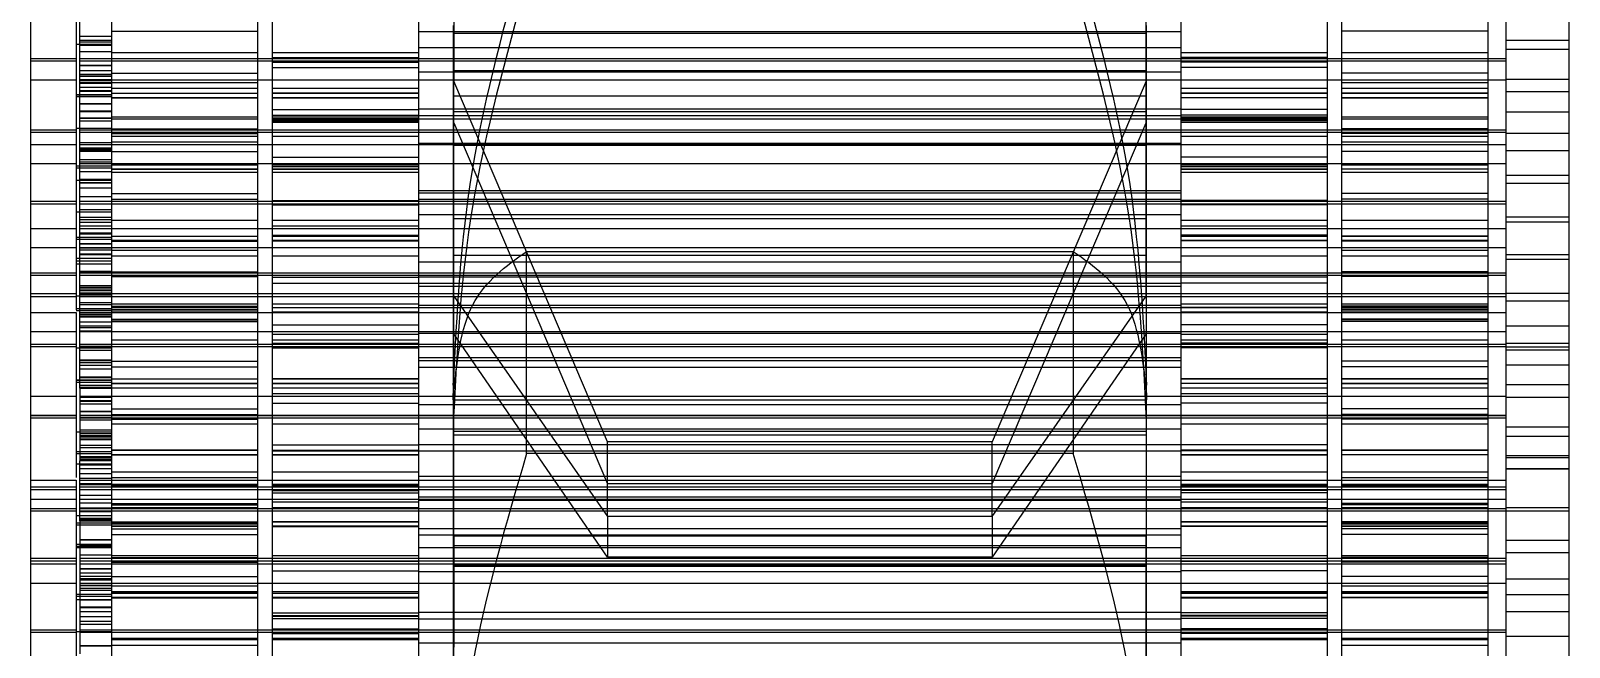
# Model space of a CAD drawing. Header units: metres. Extents: x 0 to 63075, y 0 to 44550.
# Drawn here: x 40583.26 to 40599.26, y 16367.17 to 16373.58 of the extents above; entities that cross this region are included whole.
import ezdxf

# ---------------------------------------------------------------- set-up
doc = ezdxf.new("R2010")
doc.units = ezdxf.units.M
doc.header["$LTSCALE"] = 75
doc.linetypes.add('HIDDEN2', pattern=[4.7625, 3.175, -1.5875])
doc.layers.add('SDM', color=7, linetype='Continuous')
doc.layers.add('ST1', color=7, linetype='HIDDEN2')

# ---------------------------------------------------------------- blocks, each defined once
blk = doc.blocks.new('A$C3224c420')
at = {"layer": 'ST1'}
for p, q in [((310.489, 1429.724), (310.489, 1437.55)), ((295.843, 1430.542), (295.843, 1434.456)), ((297.363, 1430.542), (297.363, 1434.456)), ((297.515, 1426.601), (297.515, 1434.466)), ((299.035, 1426.601), (299.035, 1434.466)), ((308.485, 1426.601), (308.485, 1434.427)), ((308.637, 1430.542), (308.637, 1434.456)), ((310.157, 1430.542), (310.157, 1434.456)), ((306.965, 1426.601), (306.965, 1434.366)), ((310.526, 1434.366), (310.526, 1430.676)), ((295, 1430.122), (295, 1433.999)), ((295.658, 1433.999), (295.658, 1430.122)), ((299.4, 1432.919), (299.4, 1434.033)), ((306.6, 1434.033), (306.6, 1432.919)), ((311, 1430.676), (311, 1433.658)), ((299.395, 1429.391), (299.395, 1433.495)), ((306.605, 1433.495), (306.605, 1429.391)), ((295, 1433.34), (295.658, 1433.34)), ((295.843, 1433.436), (297.363, 1433.436)), ((299.035, 1433.43), (306.965, 1433.43)), ((306.605, 1433.417), (299.395, 1433.417)), ((310.157, 1433.436), (308.637, 1433.436)), ((310.489, 1433.385), (310.157, 1433.385)), ((310.489, 1433.344), (310.157, 1433.344)), ((310.489, 1433.327), (310.157, 1433.327)), ((310.157, 1433.298), (310.526, 1433.298)), ((310.157, 1433.289), (310.489, 1433.289)), ((295, 1433.247), (295.658, 1433.247)), ((295.658, 1433.151), (310.157, 1433.151)), ((310.157, 1433.13), (295.658, 1433.13)), ((310.157, 1433.128), (295.658, 1433.128)), ((295.843, 1433.214), (297.363, 1433.214)), ((295.843, 1433.151), (297.363, 1433.151)), ((297.363, 1433.13), (295.843, 1433.13)), ((297.363, 1433.128), (295.843, 1433.128)), ((297.515, 1433.214), (299.035, 1433.214)), ((297.515, 1433.163), (299.035, 1433.163)), ((297.515, 1433.155), (299.035, 1433.155)), ((297.515, 1433.151), (299.035, 1433.151)), ((299.035, 1433.13), (297.515, 1433.13)), ((299.035, 1433.128), (297.515, 1433.128)), ((299.035, 1433.263), (306.965, 1433.263)), ((299.035, 1433.151), (306.965, 1433.151)), ((306.965, 1433.13), (299.035, 1433.13)), ((306.965, 1433.128), (299.035, 1433.128)), ((306.965, 1433.214), (308.485, 1433.214)), ((308.485, 1433.163), (306.965, 1433.163)), ((306.965, 1433.155), (308.485, 1433.155)), ((306.965, 1433.151), (308.485, 1433.151)), ((308.485, 1433.13), (306.965, 1433.13)), ((308.485, 1433.128), (306.965, 1433.128)), ((308.637, 1433.214), (310.157, 1433.214)), ((308.637, 1433.151), (310.489, 1433.151)), ((310.489, 1433.13), (308.637, 1433.13)), ((310.489, 1433.128), (308.637, 1433.128)), ((310.489, 1433.225), (310.157, 1433.225)), ((310.526, 1433.151), (311, 1433.151)), ((311, 1433.13), (310.526, 1433.13)), ((311, 1433.128), (310.526, 1433.128)), ((295.843, 1433), (297.363, 1433)), ((297.515, 1433.116), (299.035, 1433.116)), ((297.515, 1433.059), (299.035, 1433.059)), ((306.965, 1433.016), (299.035, 1433.016)), ((299.395, 1433.027), (306.605, 1433.027)), ((308.485, 1433.116), (306.965, 1433.116)), ((308.485, 1433.059), (306.965, 1433.059)), ((310.157, 1433), (308.637, 1433)), ((310.489, 1433.085), (310.157, 1433.085)), ((310.489, 1433.079), (310.157, 1433.079)), ((310.489, 1433.03), (310.157, 1433.03)), ((310.489, 1432.99), (310.157, 1432.99)), ((310.489, 1432.974), (310.157, 1432.974)), ((310.157, 1432.966), (310.489, 1432.966)), ((295.658, 1432.939), (295, 1432.939)), ((295.658, 1432.812), (295, 1432.812)), ((295.658, 1432.929), (310.157, 1432.929)), ((295.843, 1432.929), (297.363, 1432.929)), ((297.363, 1432.904), (295.843, 1432.904)), ((297.363, 1432.845), (295.843, 1432.845)), ((297.515, 1432.929), (299.035, 1432.929)), ((299.035, 1432.845), (297.515, 1432.845)), ((299.035, 1432.929), (306.965, 1432.929)), ((299.4, 1432.919), (301, 1429.169)), ((299.4, 1430.682), (299.4, 1432.919)), ((305, 1429.169), (306.6, 1432.919)), ((306.6, 1430.682), (306.6, 1432.919)), ((306.965, 1432.929), (308.485, 1432.929)), ((308.485, 1432.845), (306.965, 1432.845)), ((308.637, 1432.929), (310.489, 1432.929)), ((310.157, 1432.904), (308.637, 1432.904)), ((310.157, 1432.845), (308.637, 1432.845)), ((310.489, 1432.935), (310.157, 1432.935)), ((310.489, 1432.929), (310.157, 1432.929)), ((310.489, 1432.908), (310.157, 1432.908)), ((310.157, 1432.894), (310.489, 1432.894)), ((310.489, 1432.854), (310.157, 1432.854)), ((310.489, 1432.822), (310.157, 1432.822)), ((310.489, 1432.814), (310.157, 1432.814)), ((310.526, 1432.929), (311, 1432.929)), ((295.843, 1432.792), (297.363, 1432.792)), ((295.843, 1432.788), (297.363, 1432.788)), ((297.363, 1432.748), (295.843, 1432.748)), ((295.843, 1432.741), (297.363, 1432.741)), ((299.035, 1432.796), (297.515, 1432.796)), ((297.515, 1432.788), (299.035, 1432.788)), ((299.035, 1432.748), (297.515, 1432.748)), ((297.515, 1432.744), (299.035, 1432.744)), ((299.395, 1432.762), (306.605, 1432.762)), ((308.485, 1432.796), (306.965, 1432.796)), ((306.965, 1432.788), (308.485, 1432.788)), ((308.485, 1432.748), (306.965, 1432.748)), ((308.485, 1432.744), (306.965, 1432.744)), ((310.157, 1432.792), (308.637, 1432.792)), ((308.637, 1432.788), (310.157, 1432.788)), ((310.157, 1432.748), (308.637, 1432.748)), ((308.637, 1432.741), (310.157, 1432.741)), ((310.157, 1432.777), (310.526, 1432.777)), ((310.526, 1432.761), (310.157, 1432.761)), ((310.526, 1432.759), (310.157, 1432.759)), ((310.157, 1432.683), (310.489, 1432.683)), ((310.489, 1432.682), (310.157, 1432.682)), ((295, 1432.597), (295.658, 1432.597)), ((297.363, 1432.548), (295.843, 1432.548)), ((297.363, 1432.526), (295.843, 1432.526)), ((297.515, 1432.623), (299.035, 1432.623)), ((297.515, 1432.564), (299.035, 1432.564)), ((299.035, 1432.548), (297.515, 1432.548)), ((297.515, 1432.529), (299.035, 1432.529)), ((299.035, 1432.526), (297.515, 1432.526)), ((297.515, 1432.509), (299.035, 1432.509)), ((297.515, 1432.507), (299.035, 1432.507)), ((297.515, 1432.487), (299.035, 1432.487)), ((306.965, 1432.629), (299.035, 1432.629)), ((299.035, 1432.558), (306.965, 1432.558)), ((299.035, 1432.521), (306.965, 1432.521)), ((306.6, 1432.602), (299.4, 1432.602)), ((301, 1428.73), (299.4, 1432.486)), ((306.6, 1432.486), (305, 1428.73)), ((308.485, 1432.623), (306.965, 1432.623)), ((308.485, 1432.564), (306.965, 1432.564)), ((308.485, 1432.548), (306.965, 1432.548)), ((308.485, 1432.529), (306.965, 1432.529)), ((308.485, 1432.526), (306.965, 1432.526)), ((306.965, 1432.509), (308.485, 1432.509)), ((308.485, 1432.507), (306.965, 1432.507)), ((306.965, 1432.487), (308.485, 1432.487)), ((310.157, 1432.548), (308.637, 1432.548)), ((310.157, 1432.526), (308.637, 1432.526)), ((310.489, 1432.608), (310.157, 1432.608)), ((310.489, 1432.602), (310.157, 1432.602)), ((310.489, 1432.536), (310.157, 1432.536)), ((310.489, 1432.533), (310.157, 1432.533)), ((310.489, 1432.504), (310.157, 1432.504)), ((295, 1432.375), (295.658, 1432.375)), ((295.658, 1432.408), (310.157, 1432.408)), ((310.157, 1432.386), (295.658, 1432.386)), ((295.843, 1432.421), (297.363, 1432.421)), ((295.843, 1432.408), (297.363, 1432.408)), ((297.363, 1432.386), (295.843, 1432.386)), ((295.843, 1432.373), (297.363, 1432.373)), ((295.843, 1432.342), (297.363, 1432.342)), ((297.515, 1432.408), (299.035, 1432.408)), ((299.035, 1432.386), (297.515, 1432.386)), ((297.515, 1432.342), (299.035, 1432.342)), ((299.035, 1432.408), (306.965, 1432.408)), ((306.965, 1432.386), (299.035, 1432.386)), ((306.965, 1432.408), (308.485, 1432.408)), ((308.485, 1432.386), (306.965, 1432.386)), ((306.965, 1432.342), (308.485, 1432.342)), ((310.157, 1432.421), (308.637, 1432.421)), ((308.637, 1432.408), (310.489, 1432.408)), ((310.489, 1432.386), (308.637, 1432.386)), ((310.157, 1432.373), (308.637, 1432.373)), ((308.637, 1432.342), (310.157, 1432.342)), ((310.157, 1432.426), (310.526, 1432.426)), ((310.526, 1432.408), (311, 1432.408)), ((311, 1432.386), (310.526, 1432.386)), ((295.658, 1432.197), (295, 1432.197)), ((310.157, 1432.258), (295.658, 1432.258)), ((295.843, 1432.283), (297.363, 1432.283)), ((297.363, 1432.258), (295.843, 1432.258)), ((295.843, 1432.187), (297.363, 1432.187)), ((299.035, 1432.258), (297.515, 1432.258)), ((306.965, 1432.273), (299.035, 1432.273)), ((306.965, 1432.258), (299.035, 1432.258)), ((306.6, 1432.254), (299.4, 1432.254)), ((308.485, 1432.258), (306.965, 1432.258)), ((308.637, 1432.283), (310.157, 1432.283)), ((310.489, 1432.258), (308.637, 1432.258)), ((310.157, 1432.187), (308.637, 1432.187)), ((310.489, 1432.279), (310.157, 1432.279)), ((310.489, 1432.261), (310.157, 1432.261)), ((310.489, 1432.258), (310.157, 1432.258)), ((310.489, 1432.226), (310.157, 1432.226)), ((310.489, 1432.221), (310.157, 1432.221)), ((310.489, 1432.213), (310.157, 1432.213)), ((310.489, 1432.203), (310.157, 1432.203)), ((310.489, 1432.192), (310.157, 1432.192)), ((310.157, 1432.186), (310.489, 1432.186)), ((311, 1432.258), (310.526, 1432.258)), ((295.658, 1432.057), (310.157, 1432.057)), ((295.843, 1432.057), (297.363, 1432.057)), ((297.363, 1432.053), (295.843, 1432.053)), ((295.843, 1432.046), (297.363, 1432.046)), ((297.363, 1432.006), (295.843, 1432.006)), ((295.843, 1432.002), (297.363, 1432.002)), ((297.515, 1432.128), (299.035, 1432.128)), ((297.515, 1432.057), (299.035, 1432.057)), ((297.515, 1432.05), (299.035, 1432.05)), ((297.515, 1432.046), (299.035, 1432.046)), ((299.035, 1432.032), (297.515, 1432.032)), ((299.035, 1432.006), (297.515, 1432.006)), ((299.035, 1432.057), (306.965, 1432.057)), ((308.485, 1432.128), (306.965, 1432.128)), ((306.965, 1432.057), (308.485, 1432.057)), ((308.485, 1432.05), (306.965, 1432.05)), ((306.965, 1432.046), (308.485, 1432.046)), ((308.485, 1432.032), (306.965, 1432.032)), ((308.485, 1432.006), (306.965, 1432.006)), ((308.637, 1432.057), (310.489, 1432.057)), ((310.157, 1432.053), (308.637, 1432.053)), ((308.637, 1432.046), (310.157, 1432.046)), ((310.157, 1432.006), (308.637, 1432.006)), ((310.157, 1432.002), (308.637, 1432.002)), ((310.489, 1432.102), (310.157, 1432.102)), ((310.489, 1432.102), (310.157, 1432.102)), ((310.489, 1432.079), (310.157, 1432.079)), ((310.157, 1432.035), (310.526, 1432.035)), ((310.526, 1432.017), (310.157, 1432.017)), ((310.526, 1432.057), (311, 1432.057)), ((295.658, 1431.94), (295, 1431.94)), ((295, 1431.855), (295.658, 1431.855)), ((297.363, 1431.973), (295.843, 1431.973)), ((297.515, 1431.998), (299.035, 1431.998)), ((299.035, 1431.973), (297.515, 1431.973)), ((306.965, 1431.998), (308.485, 1431.998)), ((308.485, 1431.973), (306.965, 1431.973)), ((310.157, 1431.973), (308.637, 1431.973)), ((310.489, 1431.98), (310.157, 1431.98)), ((310.489, 1431.9), (310.157, 1431.9)), ((310.526, 1431.889), (310.157, 1431.889)), ((310.157, 1431.86), (310.489, 1431.86)), ((310.489, 1431.859), (310.157, 1431.859)), ((295.843, 1431.751), (297.363, 1431.751)), ((295.843, 1431.692), (297.363, 1431.692)), ((299.035, 1431.778), (306.965, 1431.778)), ((306.965, 1431.757), (299.035, 1431.757)), ((299.035, 1431.686), (306.965, 1431.686)), ((310.157, 1431.751), (308.637, 1431.751)), ((310.157, 1431.692), (308.637, 1431.692)), ((310.157, 1431.804), (310.489, 1431.804)), ((310.489, 1431.72), (310.157, 1431.72)), ((295.658, 1431.666), (310.157, 1431.666)), ((310.157, 1431.643), (295.658, 1431.643)), ((295.843, 1431.666), (297.363, 1431.666)), ((297.363, 1431.643), (295.843, 1431.643)), ((297.515, 1431.678), (299.035, 1431.678)), ((297.515, 1431.666), (299.035, 1431.666)), ((299.035, 1431.643), (297.515, 1431.643)), ((297.515, 1431.631), (299.035, 1431.631)), ((299.035, 1431.666), (306.965, 1431.666)), ((306.965, 1431.643), (299.035, 1431.643)), ((306.965, 1431.531), (299.035, 1431.531)), ((308.485, 1431.678), (306.965, 1431.678)), ((306.965, 1431.666), (308.485, 1431.666)), ((308.485, 1431.643), (306.965, 1431.643)), ((308.485, 1431.631), (306.965, 1431.631)), ((308.637, 1431.666), (310.489, 1431.666)), ((310.489, 1431.643), (308.637, 1431.643)), ((310.489, 1431.583), (310.157, 1431.583)), ((310.157, 1431.554), (310.526, 1431.554)), ((310.526, 1431.666), (311, 1431.666)), ((311, 1431.643), (310.526, 1431.643)), ((295, 1431.503), (295.658, 1431.503)), ((295.658, 1431.454), (295, 1431.454)), ((310.157, 1431.386), (295.658, 1431.386)), ((295.843, 1431.47), (297.363, 1431.47)), ((297.363, 1431.386), (295.843, 1431.386)), ((297.515, 1431.47), (299.035, 1431.47)), ((297.515, 1431.41), (299.035, 1431.41)), ((299.035, 1431.386), (297.515, 1431.386)), ((306.965, 1431.386), (299.035, 1431.386)), ((299.4, 1431.485), (306.6, 1431.485)), ((306.965, 1431.47), (308.485, 1431.47)), ((306.965, 1431.41), (308.485, 1431.41)), ((308.485, 1431.386), (306.965, 1431.386)), ((308.637, 1431.47), (310.157, 1431.47)), ((310.489, 1431.386), (308.637, 1431.386)), ((310.489, 1431.505), (310.157, 1431.505)), ((310.489, 1431.481), (310.157, 1431.481)), ((310.489, 1431.45), (310.157, 1431.45)), ((310.157, 1431.409), (310.489, 1431.409)), ((311, 1431.386), (310.526, 1431.386)), ((295.843, 1431.307), (297.363, 1431.307)), ((295.843, 1431.303), (297.363, 1431.303)), ((297.363, 1431.263), (295.843, 1431.263)), ((295.843, 1431.256), (297.363, 1431.256)), ((295.843, 1431.255), (297.363, 1431.255)), ((297.515, 1431.315), (299.035, 1431.315)), ((299.035, 1431.311), (297.515, 1431.311)), ((297.515, 1431.303), (299.035, 1431.303)), ((299.035, 1431.263), (297.515, 1431.263)), ((297.515, 1431.259), (299.035, 1431.259)), ((308.485, 1431.315), (306.965, 1431.315)), ((308.485, 1431.311), (306.965, 1431.311)), ((306.965, 1431.303), (308.485, 1431.303)), ((308.485, 1431.263), (306.965, 1431.263)), ((308.485, 1431.259), (306.965, 1431.259)), ((310.157, 1431.307), (308.637, 1431.307)), ((308.637, 1431.303), (310.157, 1431.303)), ((310.157, 1431.263), (308.637, 1431.263)), ((308.637, 1431.256), (310.157, 1431.256)), ((310.157, 1431.255), (308.637, 1431.255)), ((310.489, 1431.341), (310.157, 1431.341)), ((310.489, 1431.335), (310.157, 1431.335)), ((310.489, 1431.329), (310.157, 1431.329)), ((310.157, 1431.292), (310.526, 1431.292)), ((310.526, 1431.274), (310.157, 1431.274)), ((310.489, 1431.23), (310.157, 1431.23)), ((310.157, 1431.222), (310.489, 1431.222)), ((295, 1431.112), (295.658, 1431.112)), ((295.658, 1431.068), (295, 1431.068)), ((295.658, 1431.185), (310.157, 1431.185)), ((295.843, 1431.185), (297.363, 1431.185)), ((297.363, 1431.16), (295.843, 1431.16)), ((297.363, 1431.101), (295.843, 1431.101)), ((297.515, 1431.185), (299.035, 1431.185)), ((299.035, 1431.101), (297.515, 1431.101)), ((299.035, 1431.185), (306.965, 1431.185)), ((299.4, 1431.105), (306.6, 1431.105)), ((300.157, 1431.148), (300.157, 1429.047)), ((305.843, 1431.148), (300.157, 1431.148)), ((305.843, 1429.047), (305.843, 1431.148)), ((306.965, 1431.185), (308.485, 1431.185)), ((308.485, 1431.101), (306.965, 1431.101)), ((308.637, 1431.185), (310.489, 1431.185)), ((310.157, 1431.16), (308.637, 1431.16)), ((310.157, 1431.101), (308.637, 1431.101)), ((310.489, 1431.185), (310.157, 1431.185)), ((310.489, 1431.164), (310.157, 1431.164)), ((310.489, 1431.123), (310.157, 1431.123)), ((310.489, 1431.117), (310.157, 1431.117)), ((310.157, 1431.075), (310.526, 1431.075)), ((310.489, 1431.048), (310.157, 1431.048)), ((310.157, 1431.045), (310.526, 1431.045)), ((310.526, 1431.185), (311, 1431.185)), ((295.658, 1430.923), (310.157, 1430.923)), ((310.157, 1430.901), (295.658, 1430.901)), ((295.843, 1430.936), (297.363, 1430.936)), ((295.843, 1430.923), (297.363, 1430.923)), ((297.363, 1430.901), (295.843, 1430.901)), ((295.843, 1430.888), (297.363, 1430.888)), ((297.515, 1430.923), (299.035, 1430.923)), ((299.035, 1430.901), (297.515, 1430.901)), ((299.035, 1431.036), (306.965, 1431.036)), ((299.035, 1430.923), (306.965, 1430.923)), ((306.965, 1430.901), (299.035, 1430.901)), ((306.965, 1430.885), (299.035, 1430.885)), ((306.965, 1430.923), (308.485, 1430.923)), ((308.485, 1430.901), (306.965, 1430.901)), ((310.157, 1430.936), (308.637, 1430.936)), ((308.637, 1430.923), (310.489, 1430.923)), ((310.489, 1430.901), (308.637, 1430.901)), ((310.157, 1430.888), (308.637, 1430.888)), ((310.526, 1431.017), (310.157, 1431.017)), ((310.157, 1430.939), (310.489, 1430.939)), ((310.489, 1430.938), (310.157, 1430.938)), ((310.526, 1430.923), (311, 1430.923)), ((311, 1430.901), (310.526, 1430.901)), ((297.515, 1430.879), (299.035, 1430.879)), ((297.515, 1430.819), (299.035, 1430.819)), ((299.035, 1430.814), (306.965, 1430.814)), ((306.965, 1430.788), (299.035, 1430.788)), ((308.485, 1430.879), (306.965, 1430.879)), ((308.485, 1430.819), (306.965, 1430.819)), ((310.489, 1430.792), (310.157, 1430.792)), ((310.489, 1430.776), (310.157, 1430.776)), ((310.489, 1430.76), (310.157, 1430.76)), ((310.489, 1430.741), (310.157, 1430.741)), ((295.658, 1430.712), (295, 1430.712)), ((295, 1430.631), (295.658, 1430.631)), ((295.658, 1430.706), (310.157, 1430.706)), ((295.658, 1430.676), (310.157, 1430.676)), ((295.843, 1430.706), (297.363, 1430.706)), ((295.843, 1430.676), (297.363, 1430.676)), ((295.843, 1430.598), (297.363, 1430.598)), ((295.843, 1430.577), (297.363, 1430.577)), ((297.363, 1430.568), (295.843, 1430.568)), ((295.843, 1430.561), (297.363, 1430.561)), ((297.515, 1430.706), (299.035, 1430.706)), ((297.515, 1430.676), (299.035, 1430.676)), ((297.515, 1430.598), (299.035, 1430.598)), ((297.515, 1430.565), (299.035, 1430.565)), ((297.515, 1430.561), (299.035, 1430.561)), ((299.035, 1430.706), (306.965, 1430.706)), ((299.035, 1430.676), (306.965, 1430.676)), ((306.965, 1430.588), (299.035, 1430.588)), ((306.965, 1430.566), (299.035, 1430.566)), ((301, 1428.392), (299.4, 1430.682)), ((299.4, 1430.682), (299.4, 1428.186)), ((306.6, 1430.682), (305, 1428.392)), ((306.6, 1428.186), (306.6, 1430.682)), ((306.965, 1430.706), (308.485, 1430.706)), ((306.965, 1430.676), (308.485, 1430.676)), ((306.965, 1430.598), (308.485, 1430.598)), ((308.485, 1430.565), (306.965, 1430.565)), ((306.965, 1430.561), (308.485, 1430.561)), ((308.637, 1430.706), (310.157, 1430.706)), ((308.637, 1430.676), (310.489, 1430.676)), ((308.637, 1430.598), (310.157, 1430.598)), ((310.157, 1430.577), (308.637, 1430.577)), ((310.157, 1430.568), (308.637, 1430.568)), ((308.637, 1430.561), (310.157, 1430.561)), ((310.489, 1430.718), (310.157, 1430.718)), ((310.489, 1430.707), (310.157, 1430.707)), ((310.489, 1430.707), (310.157, 1430.707)), ((310.157, 1430.701), (310.489, 1430.701)), ((310.157, 1430.681), (310.526, 1430.681)), ((310.489, 1430.617), (310.157, 1430.617)), ((310.489, 1430.594), (310.157, 1430.594)), ((310.526, 1430.706), (311, 1430.706)), ((310.526, 1430.676), (310.526, 1430.54)), ((310.526, 1430.676), (311, 1430.676)), ((311, 1430.514), (311, 1430.676)), ((310.157, 1430.514), (295.658, 1430.514)), ((295.843, 1430.542), (297.363, 1430.542)), ((295.843, 1426.601), (295.843, 1430.542)), ((295.843, 1430.538), (297.363, 1430.538)), ((297.363, 1430.521), (295.843, 1430.521)), ((295.843, 1430.517), (297.363, 1430.517)), ((297.363, 1430.514), (295.843, 1430.514)), ((295.843, 1430.443), (297.363, 1430.443)), ((295.843, 1430.437), (297.363, 1430.437)), ((295.843, 1430.419), (297.363, 1430.419)), ((297.363, 1426.601), (297.363, 1430.542)), ((299.035, 1430.521), (297.515, 1430.521)), ((299.035, 1430.514), (297.515, 1430.514)), ((297.515, 1430.513), (299.035, 1430.513)), ((306.965, 1430.514), (299.035, 1430.514)), ((308.485, 1430.521), (306.965, 1430.521)), ((308.485, 1430.514), (306.965, 1430.514)), ((306.965, 1430.513), (308.485, 1430.513)), ((310.157, 1430.542), (308.637, 1430.542)), ((308.637, 1426.601), (308.637, 1430.542)), ((308.637, 1430.538), (310.157, 1430.538)), ((310.157, 1430.521), (308.637, 1430.521)), ((310.157, 1430.517), (308.637, 1430.517)), ((310.489, 1430.514), (308.637, 1430.514)), ((310.157, 1430.443), (308.637, 1430.443)), ((310.157, 1430.437), (308.637, 1430.437)), ((310.157, 1430.419), (308.637, 1430.419)), ((310.157, 1430.55), (310.526, 1430.55)), ((310.157, 1426.601), (310.157, 1430.542)), ((310.489, 1430.535), (310.157, 1430.535)), ((310.526, 1430.532), (310.157, 1430.532)), ((310.489, 1430.514), (310.157, 1430.514)), ((310.489, 1430.495), (310.157, 1430.495)), ((310.489, 1430.477), (310.157, 1430.477)), ((310.489, 1430.468), (310.157, 1430.468)), ((310.489, 1430.415), (310.157, 1430.415)), ((310.526, 1430.514), (310.526, 1429.642)), ((311, 1430.514), (310.526, 1430.514)), ((311, 1429.642), (311, 1430.514)), ((295, 1430.37), (295.658, 1430.37)), ((295.658, 1430.312), (310.157, 1430.312)), ((295.843, 1430.312), (297.363, 1430.312)), ((297.515, 1430.383), (299.035, 1430.383)), ((297.515, 1430.312), (299.035, 1430.312)), ((299.035, 1430.288), (297.515, 1430.288)), ((299.035, 1430.312), (306.965, 1430.312)), ((299.035, 1430.293), (306.965, 1430.293)), ((299.4, 1430.292), (301, 1427.968)), ((305, 1427.968), (306.6, 1430.292)), ((308.485, 1430.383), (306.965, 1430.383)), ((306.965, 1430.312), (308.485, 1430.312)), ((308.485, 1430.288), (306.965, 1430.288)), ((308.637, 1430.312), (310.489, 1430.312)), ((310.489, 1430.374), (310.157, 1430.374)), ((310.489, 1430.358), (310.157, 1430.358)), ((310.157, 1430.319), (310.489, 1430.319)), ((310.526, 1430.312), (311, 1430.312)), ((295.658, 1430.195), (295, 1430.195)), ((295, 1430.153), (295.658, 1430.153)), ((295, 1429.323), (295, 1430.122)), ((295, 1430.122), (295.658, 1430.122)), ((295.658, 1430.181), (310.157, 1430.181)), ((310.157, 1430.158), (295.658, 1430.158)), ((295.658, 1430.122), (295.658, 1429.323)), ((297.363, 1430.228), (295.843, 1430.228)), ((295.843, 1430.181), (297.363, 1430.181)), ((297.363, 1430.158), (295.843, 1430.158)), ((299.035, 1430.228), (297.515, 1430.228)), ((297.515, 1430.193), (299.035, 1430.193)), ((297.515, 1430.181), (299.035, 1430.181)), ((299.035, 1430.158), (297.515, 1430.158)), ((297.515, 1430.146), (299.035, 1430.146)), ((299.035, 1430.181), (306.965, 1430.181)), ((306.965, 1430.158), (299.035, 1430.158)), ((308.485, 1430.228), (306.965, 1430.228)), ((308.485, 1430.193), (306.965, 1430.193)), ((306.965, 1430.181), (308.485, 1430.181)), ((308.485, 1430.158), (306.965, 1430.158)), ((308.485, 1430.146), (306.965, 1430.146)), ((310.157, 1430.228), (308.637, 1430.228)), ((308.637, 1430.181), (310.489, 1430.181)), ((310.489, 1430.158), (308.637, 1430.158)), ((310.489, 1430.18), (310.157, 1430.18)), ((310.489, 1430.158), (310.157, 1430.158)), ((310.526, 1430.145), (310.157, 1430.145)), ((310.157, 1430.116), (310.489, 1430.116)), ((310.526, 1430.181), (311, 1430.181)), ((311, 1430.158), (310.526, 1430.158)), ((295.658, 1429.969), (295, 1429.969)), ((295.843, 1430.007), (297.363, 1430.007)), ((295.843, 1429.947), (297.363, 1429.947)), ((306.965, 1430.046), (299.035, 1430.046)), ((306.965, 1430.013), (299.035, 1430.013)), ((299.035, 1429.942), (306.965, 1429.942)), ((310.157, 1430.007), (308.637, 1430.007)), ((310.157, 1429.947), (308.637, 1429.947)), ((310.489, 1430.02), (310.157, 1430.02)), ((310.489, 1430.015), (310.157, 1430.015)), ((310.489, 1429.994), (310.157, 1429.994)), ((310.489, 1429.965), (310.157, 1429.965)), ((310.157, 1429.924), (310.489, 1429.924)), ((295.843, 1429.822), (297.363, 1429.822)), ((295.843, 1429.818), (297.363, 1429.818)), ((297.363, 1429.778), (295.843, 1429.778)), ((295.843, 1429.771), (297.363, 1429.771)), ((299.035, 1429.826), (297.515, 1429.826)), ((297.515, 1429.818), (299.035, 1429.818)), ((299.035, 1429.778), (297.515, 1429.778)), ((297.515, 1429.774), (299.035, 1429.774)), ((308.485, 1429.826), (306.965, 1429.826)), ((306.965, 1429.818), (308.485, 1429.818)), ((308.485, 1429.778), (306.965, 1429.778)), ((308.485, 1429.774), (306.965, 1429.774)), ((310.157, 1429.822), (308.637, 1429.822)), ((308.637, 1429.818), (310.157, 1429.818)), ((310.157, 1429.778), (308.637, 1429.778)), ((308.637, 1429.771), (310.157, 1429.771)), ((310.489, 1429.844), (310.157, 1429.844)), ((310.489, 1429.838), (310.157, 1429.838)), ((310.157, 1429.809), (310.526, 1429.809)), ((310.157, 1429.807), (310.526, 1429.807)), ((310.526, 1429.789), (310.157, 1429.789)), ((295, 1429.759), (295.658, 1429.759)), ((295, 1429.627), (295.658, 1429.627)), ((310.157, 1429.642), (295.658, 1429.642)), ((295.843, 1429.726), (297.363, 1429.726)), ((297.363, 1429.642), (295.843, 1429.642)), ((297.515, 1429.726), (299.035, 1429.726)), ((297.515, 1429.666), (299.035, 1429.666)), ((299.035, 1429.642), (297.515, 1429.642)), ((306.965, 1429.642), (299.035, 1429.642)), ((299.395, 1429.662), (299.395, 1429.603)), ((299.395, 1429.603), (299.395, 1429.662)), ((306.605, 1429.641), (299.395, 1429.641)), ((306.605, 1429.603), (299.395, 1429.603)), ((306.605, 1429.603), (306.605, 1429.662)), ((306.605, 1429.662), (306.605, 1429.603)), ((306.965, 1429.726), (308.485, 1429.726)), ((306.965, 1429.666), (308.485, 1429.666)), ((308.485, 1429.642), (306.965, 1429.642)), ((308.637, 1429.726), (310.157, 1429.726)), ((310.489, 1429.642), (308.637, 1429.642)), ((310.489, 1429.756), (310.157, 1429.756)), ((310.489, 1429.737), (310.157, 1429.737)), ((310.489, 1429.724), (310.157, 1429.724)), ((310.489, 1429.638), (310.157, 1429.638)), ((310.489, 1429.632), (310.157, 1429.632)), ((310.489, 1429.724), (310.489, 1428.969)), ((310.526, 1429.642), (310.526, 1428.796)), ((311, 1429.642), (310.526, 1429.642)), ((311, 1428.77), (311, 1429.642)), ((295.658, 1429.44), (310.157, 1429.44)), ((295.843, 1429.511), (297.363, 1429.511)), ((295.843, 1429.451), (297.363, 1429.451)), ((295.843, 1429.44), (297.363, 1429.44)), ((297.515, 1429.571), (299.035, 1429.571)), ((297.515, 1429.44), (299.035, 1429.44)), ((299.035, 1429.551), (306.965, 1429.551)), ((299.035, 1429.44), (306.965, 1429.44)), ((308.485, 1429.571), (306.965, 1429.571)), ((306.965, 1429.44), (308.485, 1429.44)), ((310.157, 1429.511), (308.637, 1429.511)), ((310.157, 1429.451), (308.637, 1429.451)), ((308.637, 1429.44), (310.489, 1429.44)), ((310.489, 1429.596), (310.157, 1429.596)), ((310.489, 1429.591), (310.157, 1429.591)), ((310.489, 1429.563), (310.157, 1429.563)), ((310.489, 1429.486), (310.157, 1429.486)), ((310.157, 1429.478), (310.489, 1429.478)), ((310.489, 1429.441), (310.157, 1429.441)), ((310.526, 1429.44), (311, 1429.44)), ((295, 1429.005), (295, 1429.323)), ((295.658, 1429.323), (295, 1429.323)), ((295.658, 1429.438), (310.157, 1429.438)), ((310.157, 1429.416), (295.658, 1429.416)), ((295.658, 1429.323), (295.658, 1429.005)), ((295.843, 1429.438), (297.363, 1429.438)), ((297.363, 1429.416), (295.843, 1429.416)), ((297.363, 1429.416), (295.843, 1429.416)), ((295.843, 1429.403), (297.363, 1429.403)), ((297.363, 1429.356), (295.843, 1429.356)), ((297.515, 1429.438), (299.035, 1429.438)), ((299.035, 1429.416), (297.515, 1429.416)), ((299.035, 1429.356), (297.515, 1429.356)), ((299.035, 1429.438), (306.965, 1429.438)), ((306.965, 1429.416), (299.035, 1429.416)), ((306.965, 1429.303), (299.035, 1429.303)), ((299.395, 1429.277), (299.395, 1429.391)), ((306.605, 1429.391), (306.605, 1429.277)), ((306.965, 1429.438), (308.485, 1429.438)), ((308.485, 1429.416), (306.965, 1429.416)), ((308.485, 1429.356), (306.965, 1429.356)), ((308.637, 1429.438), (310.489, 1429.438)), ((310.489, 1429.416), (308.637, 1429.416)), ((310.157, 1429.416), (308.637, 1429.416)), ((310.157, 1429.403), (308.637, 1429.403)), ((310.157, 1429.356), (308.637, 1429.356)), ((310.489, 1429.419), (310.157, 1429.419)), ((310.489, 1429.397), (310.157, 1429.397)), ((310.489, 1429.291), (310.157, 1429.291)), ((310.526, 1429.438), (311, 1429.438)), ((311, 1429.416), (310.526, 1429.416)), ((295.658, 1429.227), (295, 1429.227)), ((297.515, 1429.135), (299.035, 1429.135)), ((306.965, 1429.141), (299.035, 1429.141)), ((306.605, 1429.277), (299.395, 1429.277)), ((299.395, 1424.71), (299.395, 1429.277)), ((299.395, 1429.237), (306.605, 1429.237)), ((301, 1428.392), (301, 1429.169)), ((301, 1429.169), (305, 1429.169)), ((305, 1428.392), (305, 1429.169)), ((306.605, 1429.277), (306.605, 1424.703)), ((308.485, 1429.135), (306.965, 1429.135)), ((310.526, 1429.273), (310.157, 1429.273)), ((310.489, 1429.256), (310.157, 1429.256)), ((310.489, 1429.233), (310.157, 1429.233)), ((310.489, 1429.222), (310.157, 1429.222)), ((310.157, 1429.216), (310.489, 1429.216)), ((310.157, 1429.195), (310.489, 1429.195)), ((310.489, 1429.193), (310.157, 1429.193)), ((310.489, 1429.132), (310.157, 1429.132)), ((295.658, 1429.026), (295, 1429.026)), ((295, 1427.326), (295, 1429.005)), ((295.658, 1429.005), (295, 1429.005)), ((295.658, 1429.005), (295.658, 1427.326)), ((297.363, 1429.083), (295.843, 1429.083)), ((295.843, 1429.076), (297.363, 1429.076)), ((297.363, 1429.036), (295.843, 1429.036)), ((295.843, 1429.032), (297.363, 1429.032)), ((297.515, 1429.08), (299.035, 1429.08)), ((297.515, 1429.076), (299.035, 1429.076)), ((297.515, 1429.075), (299.035, 1429.075)), ((299.035, 1429.036), (297.515, 1429.036)), ((297.515, 1429.028), (299.035, 1429.028)), ((299.035, 1429.07), (306.965, 1429.07)), ((300.157, 1429.047), (305.843, 1429.047)), ((308.485, 1429.08), (306.965, 1429.08)), ((306.965, 1429.076), (308.485, 1429.076)), ((308.485, 1429.075), (306.965, 1429.075)), ((308.485, 1429.036), (306.965, 1429.036)), ((306.965, 1429.028), (308.485, 1429.028)), ((310.157, 1429.083), (308.637, 1429.083)), ((308.637, 1429.076), (310.157, 1429.076)), ((310.157, 1429.036), (308.637, 1429.036)), ((310.157, 1429.032), (308.637, 1429.032)), ((310.489, 1429.109), (310.157, 1429.109)), ((310.157, 1429.065), (310.526, 1429.065)), ((310.489, 1429.048), (310.157, 1429.048)), ((310.526, 1429.047), (310.157, 1429.047)), ((310.489, 1429.016), (310.157, 1429.016)), ((310.489, 1429.01), (310.157, 1429.01)), ((310.157, 1428.999), (310.489, 1428.999)), ((310.489, 1428.984), (310.157, 1428.984)), ((310.157, 1428.969), (310.489, 1428.969)), ((310.489, 1428.347), (310.489, 1428.969)), ((295, 1428.887), (295.658, 1428.887)), ((295, 1428.885), (295.658, 1428.885)), ((295.843, 1428.854), (297.363, 1428.854)), ((297.515, 1428.854), (299.035, 1428.854)), ((299.035, 1428.808), (306.965, 1428.808)), ((306.965, 1428.854), (308.485, 1428.854)), ((308.637, 1428.854), (310.157, 1428.854)), ((310.157, 1428.937), (310.526, 1428.937)), ((310.489, 1428.93), (310.157, 1428.93)), ((310.489, 1428.889), (310.157, 1428.889)), ((310.157, 1428.834), (310.489, 1428.834)), ((310.157, 1428.77), (295.658, 1428.77)), ((295.658, 1428.696), (310.157, 1428.696)), ((310.157, 1428.673), (295.658, 1428.673)), ((295.843, 1428.794), (297.363, 1428.794)), ((297.363, 1428.77), (295.843, 1428.77)), ((297.363, 1428.726), (295.843, 1428.726)), ((297.363, 1428.714), (295.843, 1428.714)), ((295.843, 1428.699), (297.363, 1428.699)), ((295.843, 1428.696), (297.363, 1428.696)), ((297.363, 1428.673), (295.843, 1428.673)), ((299.035, 1428.77), (297.515, 1428.77)), ((299.035, 1428.726), (297.515, 1428.726)), ((299.035, 1428.714), (297.515, 1428.714)), ((297.515, 1428.708), (299.035, 1428.708)), ((297.515, 1428.696), (299.035, 1428.696)), ((299.035, 1428.673), (297.515, 1428.673)), ((297.515, 1428.661), (299.035, 1428.661)), ((306.965, 1428.77), (299.035, 1428.77)), ((299.035, 1428.696), (306.965, 1428.696)), ((306.965, 1428.673), (299.035, 1428.673)), ((301, 1428.73), (305, 1428.73)), ((308.485, 1428.77), (306.965, 1428.77)), ((308.485, 1428.726), (306.965, 1428.726)), ((308.485, 1428.714), (306.965, 1428.714)), ((308.485, 1428.708), (306.965, 1428.708)), ((306.965, 1428.696), (308.485, 1428.696)), ((308.485, 1428.673), (306.965, 1428.673)), ((308.485, 1428.661), (306.965, 1428.661)), ((308.637, 1428.794), (310.157, 1428.794)), ((310.489, 1428.77), (308.637, 1428.77)), ((310.157, 1428.726), (308.637, 1428.726)), ((310.157, 1428.714), (308.637, 1428.714)), ((310.157, 1428.699), (308.637, 1428.699)), ((308.637, 1428.696), (310.489, 1428.696)), ((310.489, 1428.673), (308.637, 1428.673)), ((310.489, 1428.791), (310.157, 1428.791)), ((310.489, 1428.77), (310.157, 1428.77)), ((310.489, 1428.733), (310.157, 1428.733)), ((310.489, 1428.724), (310.157, 1428.724)), ((310.526, 1428.77), (310.526, 1428.451)), ((311, 1428.77), (310.526, 1428.77)), ((310.526, 1428.696), (311, 1428.696)), ((311, 1428.673), (310.526, 1428.673)), ((311, 1428.451), (311, 1428.77)), ((295.658, 1428.484), (295, 1428.484)), ((295.658, 1428.568), (310.157, 1428.568)), ((295.843, 1428.568), (297.363, 1428.568)), ((295.843, 1428.526), (297.363, 1428.526)), ((295.843, 1428.513), (297.363, 1428.513)), ((297.363, 1428.484), (295.843, 1428.484)), ((297.515, 1428.639), (299.035, 1428.639)), ((297.515, 1428.568), (299.035, 1428.568)), ((299.035, 1428.544), (297.515, 1428.544)), ((299.035, 1428.484), (297.515, 1428.484)), ((299.035, 1428.591), (306.965, 1428.591)), ((299.035, 1428.568), (306.965, 1428.568)), ((306.965, 1428.561), (299.035, 1428.561)), ((299.035, 1428.561), (306.965, 1428.561)), ((308.485, 1428.639), (306.965, 1428.639)), ((306.965, 1428.568), (308.485, 1428.568)), ((308.485, 1428.544), (306.965, 1428.544)), ((308.485, 1428.484), (306.965, 1428.484)), ((308.637, 1428.568), (310.489, 1428.568)), ((310.157, 1428.526), (308.637, 1428.526)), ((310.157, 1428.513), (308.637, 1428.513)), ((310.157, 1428.484), (308.637, 1428.484)), ((310.489, 1428.614), (310.157, 1428.614)), ((310.489, 1428.535), (310.157, 1428.535)), ((310.526, 1428.568), (311, 1428.568)), ((295.658, 1428.451), (295, 1428.451)), ((310.157, 1428.473), (295.658, 1428.473)), ((310.157, 1428.451), (295.658, 1428.451)), ((297.363, 1428.473), (295.843, 1428.473)), ((297.363, 1428.451), (295.843, 1428.451)), ((295.843, 1428.337), (297.363, 1428.337)), ((295.843, 1428.333), (297.363, 1428.333)), ((295.843, 1428.326), (297.363, 1428.326)), ((299.035, 1428.473), (297.515, 1428.473)), ((299.035, 1428.451), (297.515, 1428.451)), ((299.035, 1428.341), (297.515, 1428.341)), ((297.515, 1428.333), (299.035, 1428.333)), ((306.965, 1428.473), (299.035, 1428.473)), ((306.965, 1428.451), (299.035, 1428.451)), ((301, 1428.392), (305, 1428.392)), ((301, 1428.392), (301, 1427.968)), ((305, 1428.392), (305, 1427.968)), ((308.485, 1428.473), (306.965, 1428.473)), ((308.485, 1428.451), (306.965, 1428.451)), ((308.485, 1428.341), (306.965, 1428.341)), ((306.965, 1428.333), (308.485, 1428.333)), ((310.489, 1428.473), (308.637, 1428.473)), ((310.489, 1428.451), (308.637, 1428.451)), ((310.157, 1428.337), (308.637, 1428.337)), ((308.637, 1428.333), (310.157, 1428.333)), ((308.637, 1428.326), (310.157, 1428.326)), ((310.489, 1428.48), (310.157, 1428.48)), ((310.157, 1428.439), (310.489, 1428.439)), ((310.526, 1428.401), (310.157, 1428.401)), ((310.157, 1428.372), (310.489, 1428.372)), ((310.489, 1428.359), (310.157, 1428.359)), ((310.489, 1428.347), (310.157, 1428.347)), ((310.157, 1428.322), (310.526, 1428.322)), ((310.489, 1428.347), (310.489, 1426.964)), ((311, 1428.473), (310.526, 1428.473)), ((310.526, 1428.451), (310.526, 1424.761)), ((311, 1428.451), (310.526, 1428.451)), ((311, 1427.16), (311, 1428.451)), ((295.843, 1428.312), (297.363, 1428.312)), ((297.363, 1428.293), (295.843, 1428.293)), ((295.843, 1428.286), (297.363, 1428.286)), ((295.843, 1428.263), (297.363, 1428.263)), ((295.843, 1428.203), (297.363, 1428.203)), ((299.035, 1428.293), (297.515, 1428.293)), ((297.515, 1428.289), (299.035, 1428.289)), ((306.965, 1428.268), (299.035, 1428.268)), ((299.035, 1428.197), (306.965, 1428.197)), ((299.4, 1428.186), (306.6, 1428.186)), ((299.4, 1427.033), (299.4, 1428.186)), ((306.6, 1428.186), (306.6, 1427.033)), ((308.485, 1428.293), (306.965, 1428.293)), ((308.485, 1428.289), (306.965, 1428.289)), ((308.637, 1428.312), (310.157, 1428.312)), ((310.157, 1428.293), (308.637, 1428.293)), ((308.637, 1428.286), (310.157, 1428.286)), ((310.157, 1428.263), (308.637, 1428.263)), ((310.157, 1428.203), (308.637, 1428.203)), ((310.526, 1428.304), (310.157, 1428.304)), ((295, 1428.142), (295.658, 1428.142)), ((295, 1428.015), (295.658, 1428.015)), ((299.035, 1428.066), (306.965, 1428.066)), ((306.6, 1428.09), (299.4, 1428.09)), ((310.489, 1428.153), (310.157, 1428.153)), ((310.489, 1428.147), (310.157, 1428.147)), ((310.526, 1428.104), (310.157, 1428.104)), ((310.489, 1428.094), (310.157, 1428.094)), ((310.526, 1428.082), (310.157, 1428.082)), ((310.489, 1428.078), (310.157, 1428.078)), ((310.157, 1428.065), (310.526, 1428.065)), ((295.658, 1427.953), (310.157, 1427.953)), ((310.157, 1427.931), (295.658, 1427.931)), ((310.157, 1427.898), (295.658, 1427.898)), ((295.843, 1427.982), (297.363, 1427.982)), ((295.843, 1427.966), (297.363, 1427.966)), ((295.843, 1427.953), (297.363, 1427.953)), ((297.363, 1427.931), (295.843, 1427.931)), ((295.843, 1427.918), (297.363, 1427.918)), ((297.363, 1427.898), (295.843, 1427.898)), ((297.515, 1427.982), (299.035, 1427.982)), ((297.515, 1427.953), (299.035, 1427.953)), ((299.035, 1427.931), (297.515, 1427.931)), ((297.515, 1427.922), (299.035, 1427.922)), ((299.035, 1427.898), (297.515, 1427.898)), ((299.035, 1427.953), (306.965, 1427.953)), ((306.965, 1427.931), (299.035, 1427.931)), ((306.965, 1427.898), (299.035, 1427.898)), ((299.4, 1427.883), (306.6, 1427.883)), ((306.6, 1427.876), (299.4, 1427.876)), ((301, 1427.968), (305, 1427.968)), ((306.965, 1427.982), (308.485, 1427.982)), ((306.965, 1427.953), (308.485, 1427.953)), ((308.485, 1427.931), (306.965, 1427.931)), ((306.965, 1427.922), (308.485, 1427.922)), ((308.485, 1427.898), (306.965, 1427.898)), ((308.637, 1427.982), (310.157, 1427.982)), ((310.157, 1427.966), (308.637, 1427.966)), ((308.637, 1427.953), (310.489, 1427.953)), ((310.489, 1427.931), (308.637, 1427.931)), ((310.157, 1427.918), (308.637, 1427.918)), ((310.489, 1427.898), (308.637, 1427.898)), ((310.489, 1427.993), (310.157, 1427.993)), ((310.489, 1427.852), (310.157, 1427.852)), ((310.489, 1427.847), (310.157, 1427.847)), ((310.526, 1427.953), (311, 1427.953)), ((311, 1427.931), (310.526, 1427.931)), ((311, 1427.898), (310.526, 1427.898)), ((295.658, 1427.742), (295, 1427.742)), ((295.658, 1427.696), (310.157, 1427.696)), ((295.843, 1427.767), (297.363, 1427.767)), ((295.843, 1427.696), (297.363, 1427.696)), ((297.515, 1427.827), (299.035, 1427.827)), ((297.515, 1427.696), (299.035, 1427.696)), ((306.965, 1427.818), (299.035, 1427.818)), ((299.035, 1427.696), (306.965, 1427.696)), ((308.485, 1427.827), (306.965, 1427.827)), ((306.965, 1427.696), (308.485, 1427.696)), ((310.157, 1427.767), (308.637, 1427.767)), ((308.637, 1427.696), (310.489, 1427.696)), ((310.489, 1427.806), (310.157, 1427.806)), ((310.489, 1427.771), (310.157, 1427.771)), ((310.489, 1427.748), (310.157, 1427.748)), ((310.489, 1427.742), (310.157, 1427.742)), ((310.489, 1427.737), (310.157, 1427.737)), ((310.157, 1427.733), (310.489, 1427.733)), ((310.157, 1427.731), (310.489, 1427.731)), ((310.489, 1427.696), (310.157, 1427.696)), ((310.526, 1427.696), (311, 1427.696)), ((295.658, 1427.579), (295, 1427.579)), ((297.363, 1427.672), (295.843, 1427.672)), ((297.363, 1427.612), (295.843, 1427.612)), ((297.363, 1427.598), (295.843, 1427.598)), ((295.843, 1427.591), (297.363, 1427.591)), ((297.363, 1427.551), (295.843, 1427.551)), ((295.843, 1427.547), (297.363, 1427.547)), ((299.035, 1427.612), (297.515, 1427.612)), ((297.515, 1427.595), (299.035, 1427.595)), ((297.515, 1427.591), (299.035, 1427.591)), ((299.035, 1427.551), (297.515, 1427.551)), ((297.515, 1427.543), (299.035, 1427.543)), ((308.485, 1427.612), (306.965, 1427.612)), ((308.485, 1427.595), (306.965, 1427.595)), ((306.965, 1427.591), (308.485, 1427.591)), ((308.485, 1427.551), (306.965, 1427.551)), ((306.965, 1427.543), (308.485, 1427.543)), ((310.157, 1427.672), (308.637, 1427.672)), ((310.157, 1427.612), (308.637, 1427.612)), ((310.157, 1427.598), (308.637, 1427.598)), ((308.637, 1427.591), (310.157, 1427.591)), ((310.157, 1427.551), (308.637, 1427.551)), ((310.157, 1427.547), (308.637, 1427.547)), ((310.489, 1427.675), (310.157, 1427.675)), ((310.489, 1427.647), (310.157, 1427.647)), ((310.489, 1427.624), (310.157, 1427.624)), ((310.157, 1427.58), (310.526, 1427.58)), ((310.526, 1427.562), (310.157, 1427.562)), ((310.526, 1427.529), (310.157, 1427.529)), ((310.489, 1427.525), (310.157, 1427.525)), ((295, 1427.4), (295.658, 1427.4)), ((297.515, 1427.391), (299.035, 1427.391)), ((297.515, 1427.363), (299.035, 1427.363)), ((306.965, 1427.396), (299.035, 1427.396)), ((308.485, 1427.391), (306.965, 1427.391)), ((308.485, 1427.363), (306.965, 1427.363)), ((310.157, 1427.45), (310.489, 1427.45)), ((310.489, 1427.449), (310.157, 1427.449)), ((310.489, 1427.445), (310.157, 1427.445)), ((310.489, 1427.404), (310.157, 1427.404)), ((295, 1424.208), (295, 1427.326)), ((295.658, 1427.326), (295.658, 1424.208)), ((295.658, 1427.211), (310.157, 1427.211)), ((295.843, 1427.211), (297.363, 1427.211)), ((297.515, 1427.354), (299.035, 1427.354)), ((297.515, 1427.331), (299.035, 1427.331)), ((297.515, 1427.223), (299.035, 1427.223)), ((297.515, 1427.211), (299.035, 1427.211)), ((299.035, 1427.325), (306.965, 1427.325)), ((299.035, 1427.323), (306.965, 1427.323)), ((299.035, 1427.211), (306.965, 1427.211)), ((308.485, 1427.354), (306.965, 1427.354)), ((308.485, 1427.331), (306.965, 1427.331)), ((308.485, 1427.223), (306.965, 1427.223)), ((306.965, 1427.211), (308.485, 1427.211)), ((308.637, 1427.211), (310.489, 1427.211)), ((310.157, 1427.349), (310.489, 1427.349)), ((310.489, 1427.303), (310.157, 1427.303)), ((310.489, 1427.271), (310.157, 1427.271)), ((310.526, 1427.211), (311, 1427.211)), ((295, 1427.143), (295.658, 1427.143)), ((310.157, 1427.188), (295.658, 1427.188)), ((297.363, 1427.188), (295.843, 1427.188)), ((297.363, 1427.127), (295.843, 1427.127)), ((297.363, 1427.125), (295.843, 1427.125)), ((295.843, 1427.11), (297.363, 1427.11)), ((295.843, 1427.05), (297.363, 1427.05)), ((299.035, 1427.188), (297.515, 1427.188)), ((297.515, 1427.176), (299.035, 1427.176)), ((299.035, 1427.127), (297.515, 1427.127)), ((299.035, 1427.125), (297.515, 1427.125)), ((297.515, 1427.11), (299.035, 1427.11)), ((306.965, 1427.188), (299.035, 1427.188)), ((306.965, 1427.076), (299.035, 1427.076)), ((308.485, 1427.188), (306.965, 1427.188)), ((308.485, 1427.176), (306.965, 1427.176)), ((308.485, 1427.127), (306.965, 1427.127)), ((308.485, 1427.125), (306.965, 1427.125)), ((306.965, 1427.11), (308.485, 1427.11)), ((310.489, 1427.188), (308.637, 1427.188)), ((310.157, 1427.127), (308.637, 1427.127)), ((310.157, 1427.125), (308.637, 1427.125)), ((308.637, 1427.11), (310.157, 1427.11)), ((308.637, 1427.05), (310.157, 1427.05)), ((310.157, 1427.193), (310.526, 1427.193)), ((310.489, 1427.05), (310.157, 1427.05)), ((310.489, 1427.047), (310.157, 1427.047)), ((311, 1427.188), (310.526, 1427.188)), ((311, 1424.761), (311, 1427.16)), ((299.4, 1425.491), (299.4, 1427.033)), ((306.6, 1425.491), (306.6, 1427.033))]:
    blk.add_line(p, q, dxfattribs=at)
for points, knots in [([(300.157, 1434.329), (299.941, 1433.551), (299.508, 1431.997), (299.433, 1430.503), (299.395, 1429.757)], [0, 0, 0, 0, 0.500534, 1, 1, 1, 1]), ([(306.605, 1429.757), (306.567, 1430.503), (306.492, 1431.997), (306.059, 1433.551), (305.843, 1434.329)], [0, 0, 0, 0, 0.499459, 1, 1, 1, 1]), ([(299.395, 1429.391), (299.433, 1430.132), (299.508, 1431.616), (299.94, 1433.166), (300.157, 1433.942)], [0, 0, 0, 0, 0.499098, 1, 1, 1, 1]), ([(305.843, 1433.942), (306.059, 1433.167), (306.492, 1431.617), (306.567, 1430.133), (306.605, 1429.391)], [0, 0, 0, 0, 0.500133, 1, 1, 1, 1]), ([(300.157, 1431.148), (299.941, 1430.994), (299.508, 1430.686), (299.433, 1430.003), (299.395, 1429.662)], [0, 0, 0, 0, 0.500529, 1, 1, 1, 1]), ([(306.605, 1429.662), (306.567, 1430.003), (306.492, 1430.686), (306.059, 1430.994), (305.843, 1431.148)], [0, 0, 0, 0, 0.499464, 1, 1, 1, 1]), ([(299.395, 1424.813), (299.433, 1425.486), (299.508, 1426.834), (299.941, 1428.309), (300.157, 1429.047)], [0, 0, 0, 0, 0.49948, 1, 1, 1, 1]), ([(305.843, 1429.047), (306.059, 1428.309), (306.492, 1426.834), (306.567, 1425.486), (306.605, 1424.813)], [0, 0, 0, 0, 0.500513, 1, 1, 1, 1])]:
    blk.add_open_spline(points, degree=3, knots=knots, dxfattribs=at)

msp = doc.modelspace()

# ---------------------------------------------------------------- block references
at = {"layer": 'SDM', "xscale": -1}
msp.add_blockref('A$C3224c420', (40894.255, 14940.137), dxfattribs=at)

doc.saveas('drawing.dxf')
